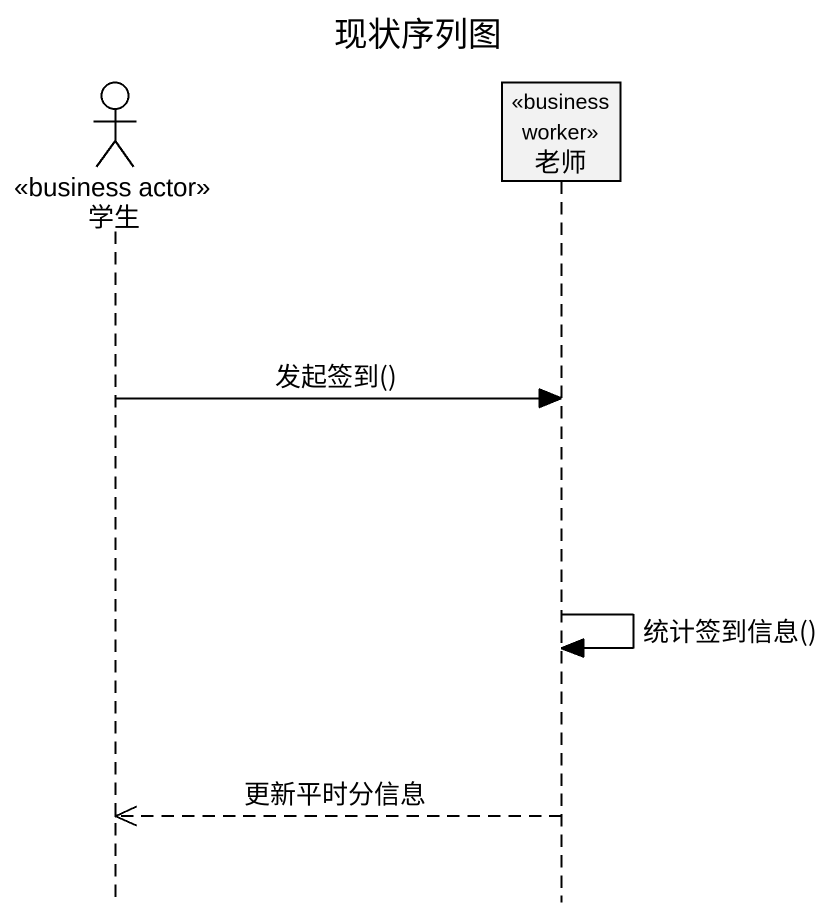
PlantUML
@startuml
title 现状序列图
hide footbox
actor 学生 <<business actor>>
participant 老师 <<business worker>>

学生 -> 老师 : 发起签到()
老师 -> 老师 : 统计签到信息()
老师 -->> 学生 : 更新平时分信息
@enduml
